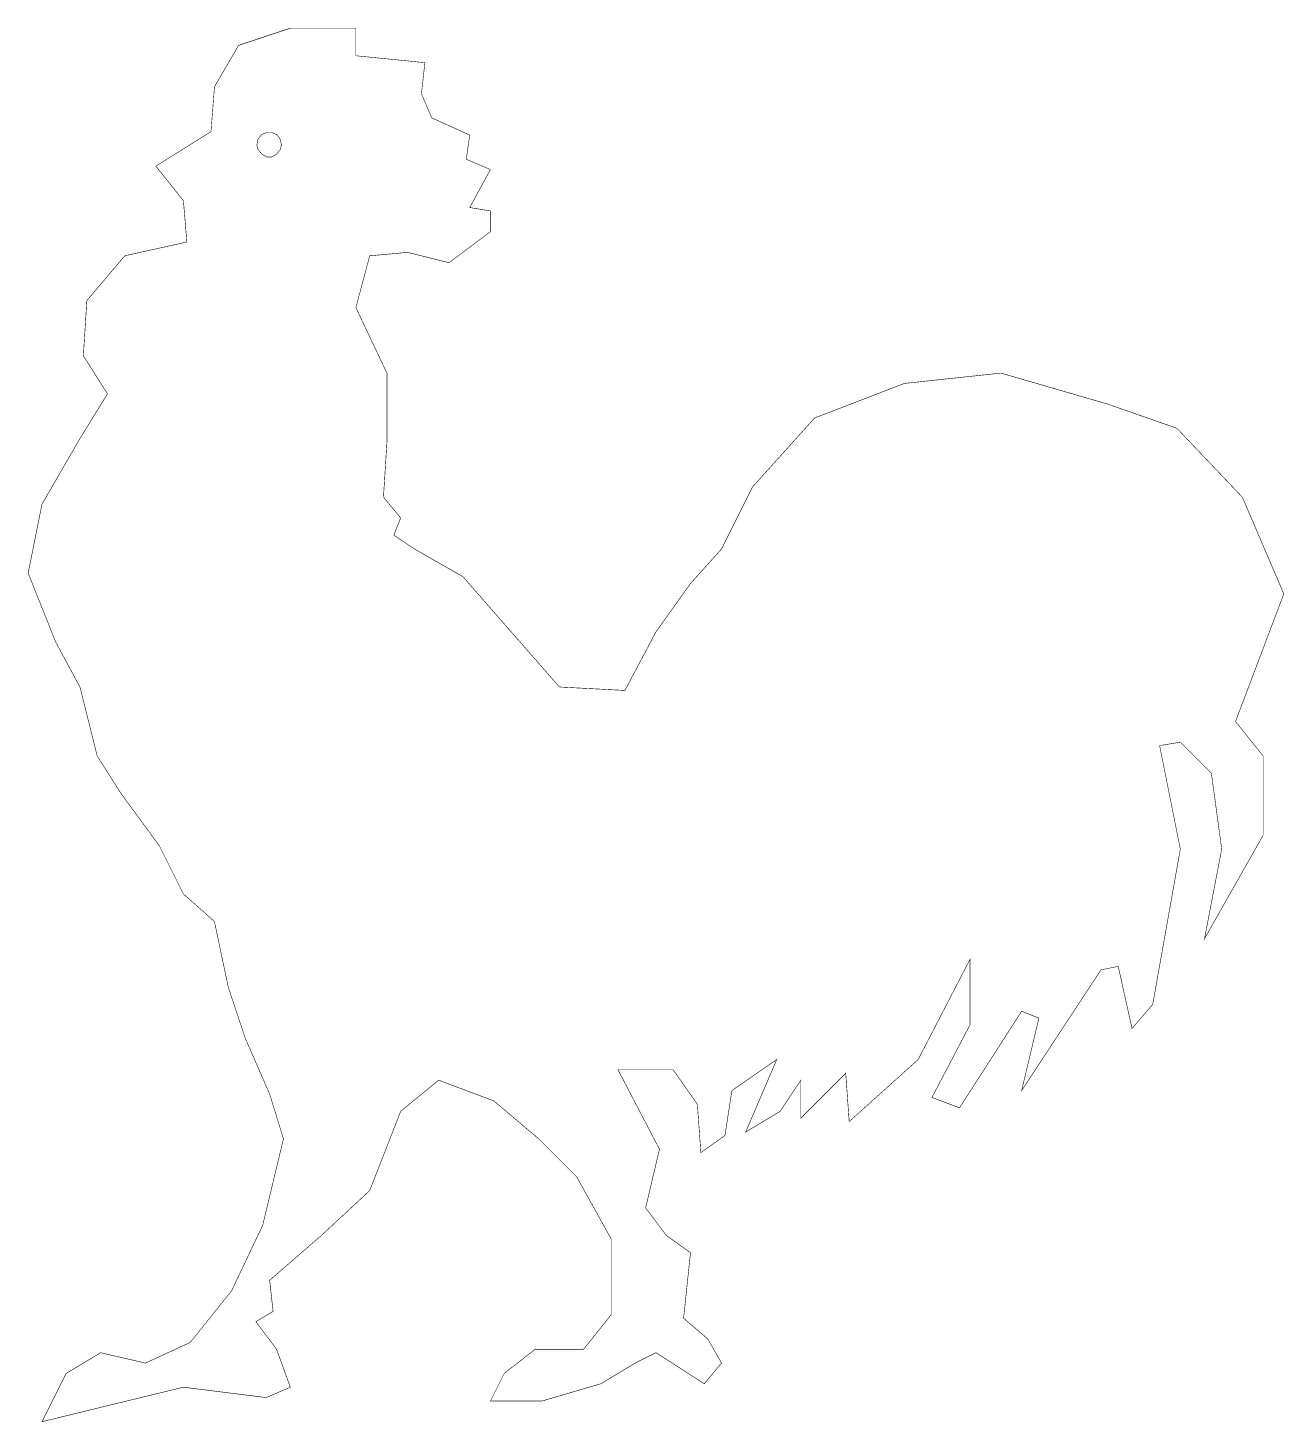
# Model space of a CAD drawing. Extents: x -2.84 to 3.92, y -3.44 to 4.07.
import ezdxf

# ---------------------------------------------------------------- set-up
doc = ezdxf.new("R2010")
doc.units = 0
doc.header["$LTSCALE"] = 0.000394
doc.layers.add('COUCHE1', color=7, linetype='CONTINUOUS')

msp = doc.modelspace()

# ---------------------------------------------------------------- linework, layer by layer
at = {"layer": 'COUCHE1', "color": 39, "linetype": 'CONTINUOUS', "const_width": 0.003}
msp.add_lwpolyline([(-2.767024, -3.435283), (-2.00578, -3.249614), (-1.560173, -3.305315), (-1.430205, -3.249614), (-1.504472, -3.045378), (-1.615874, -2.896843), (-1.523039, -2.841142), (-1.541606, -2.674039), (-1.263102, -2.432669), (-1.003165, -2.191299), (-0.836063, -1.76426), (-0.631827, -1.597157), (-0.334756, -1.708559), (-0.093386, -1.912795), (0.11085, -2.117031), (0.29652, -2.451236), (0.29652, -2.859709), (0.147984, -3.045378), (-0.111953, -3.045378), (-0.279055, -3.175346), (-0.353323, -3.323882), (-0.074819, -3.323882), (0.240819, -3.231047), (0.426488, -3.119646), (0.53789, -3.063945), (0.797827, -3.231047), (0.890661, -3.119646), (0.816394, -2.989677), (0.686425, -2.878276), (0.723559, -2.525504), (0.593591, -2.432669), (0.482189, -2.284134), (0.556457, -1.968496), (0.333654, -1.541457), (0.630724, -1.541457), (0.760693, -1.727126), (0.77926, -1.987063), (0.909228, -1.894228), (0.946362, -1.652858), (1.187732, -1.485756), (1.02063, -1.875661), (1.206299, -1.76426), (1.317701, -1.597157), (1.317701, -1.801394), (1.559071, -1.560024), (1.577638, -1.819961), (1.948976, -1.485756), (2.22748, -0.947315), (2.22748, -1.300087), (2.023244, -1.689992), (2.17178, -1.745693), (2.505984, -1.225819), (2.598819, -1.262953), (2.505984, -1.652858), (2.933024, -1.003016), (3.025858, -0.984449), (3.100126, -1.318654), (3.211528, -1.188685), (3.360063, -0.353173), (3.248661, 0.203835), (3.360063, 0.222402), (3.527165, 0.055299), (3.582866, -0.353173), (3.490031, -0.835913), (3.805669, -0.278906), (3.805669, 0.148134), (3.657134, 0.333803), (3.917071, 1.02078), (3.694268, 1.540654), (3.341496, 1.911992), (2.970157, 2.041961), (2.394583, 2.209063), (1.874709, 2.153362), (1.391969, 1.967693), (1.057764, 1.596354), (0.890661, 1.26215), (0.723559, 1.07648), (0.53789, 0.816543), (0.370787, 0.500906), (0.018016, 0.519472), (-0.241921, 0.816543), (-0.501858, 1.113614), (-0.761795, 1.26215), (-0.873197, 1.336417), (-0.836063, 1.429252), (-0.928898, 1.540654), (-0.910331, 1.837724), (-0.910331, 2.209063), (-1.077433, 2.561835), (-1.003165, 2.840339), (-0.798929, 2.858906), (-0.576126, 2.803205), (-0.353323, 2.970307), (-0.353323, 3.081709), (-0.464724, 3.100276), (-0.353323, 3.304512), (-0.483291, 3.360213), (-0.464724, 3.490181), (-0.668961, 3.583016), (-0.724661, 3.712984), (-0.706094, 3.880087), (-1.077433, 3.91722), (-1.077433, 4.065756), (-1.430205, 4.065756), (-1.708709, 3.972921), (-1.838677, 3.750118), (-1.857244, 3.508748), (-2.154315, 3.323079), (-2.00578, 3.137409), (-1.987213, 2.914606), (-2.321417, 2.840339), (-2.525654, 2.598969), (-2.54422, 2.301898), (-2.414252, 2.097661), (-2.562787, 1.856291), (-2.767024, 1.50352), (-2.841291, 1.132181), (-2.692756, 0.760843), (-2.562787, 0.519472), (-2.469953, 0.148134), (-2.339984, -0.056102), (-2.135748, -0.334606), (-2.00578, -0.594543), (-1.838677, -0.743079), (-1.764409, -1.09585), (-1.671575, -1.374354), (-1.541606, -1.671425), (-1.467339, -1.912795), (-1.57874, -2.376969), (-1.745843, -2.72974), (-1.968646, -3.008244), (-2.210016, -3.119646), (-2.451386, -3.063945), (-2.637055, -3.175346)], close=True, dxfattribs=at)
at = {"layer": 'COUCHE1', "color": 7, "linetype": 'CONTINUOUS', "const_width": 0.003}
msp.add_lwpolyline([(-1.478185, 3.435469), (-1.483476, 3.414303), (-1.504638, 3.38785), (-1.531094, 3.371976), (-1.557547, 3.371976), (-1.584004, 3.38785), (-1.605169, 3.414303), (-1.610461, 3.435469), (-1.605169, 3.467217), (-1.584004, 3.493669), (-1.557547, 3.504252), (-1.531094, 3.504252), (-1.504638, 3.493669), (-1.483476, 3.467217)], close=True, dxfattribs=at)

doc.saveas('drawing.dxf')
